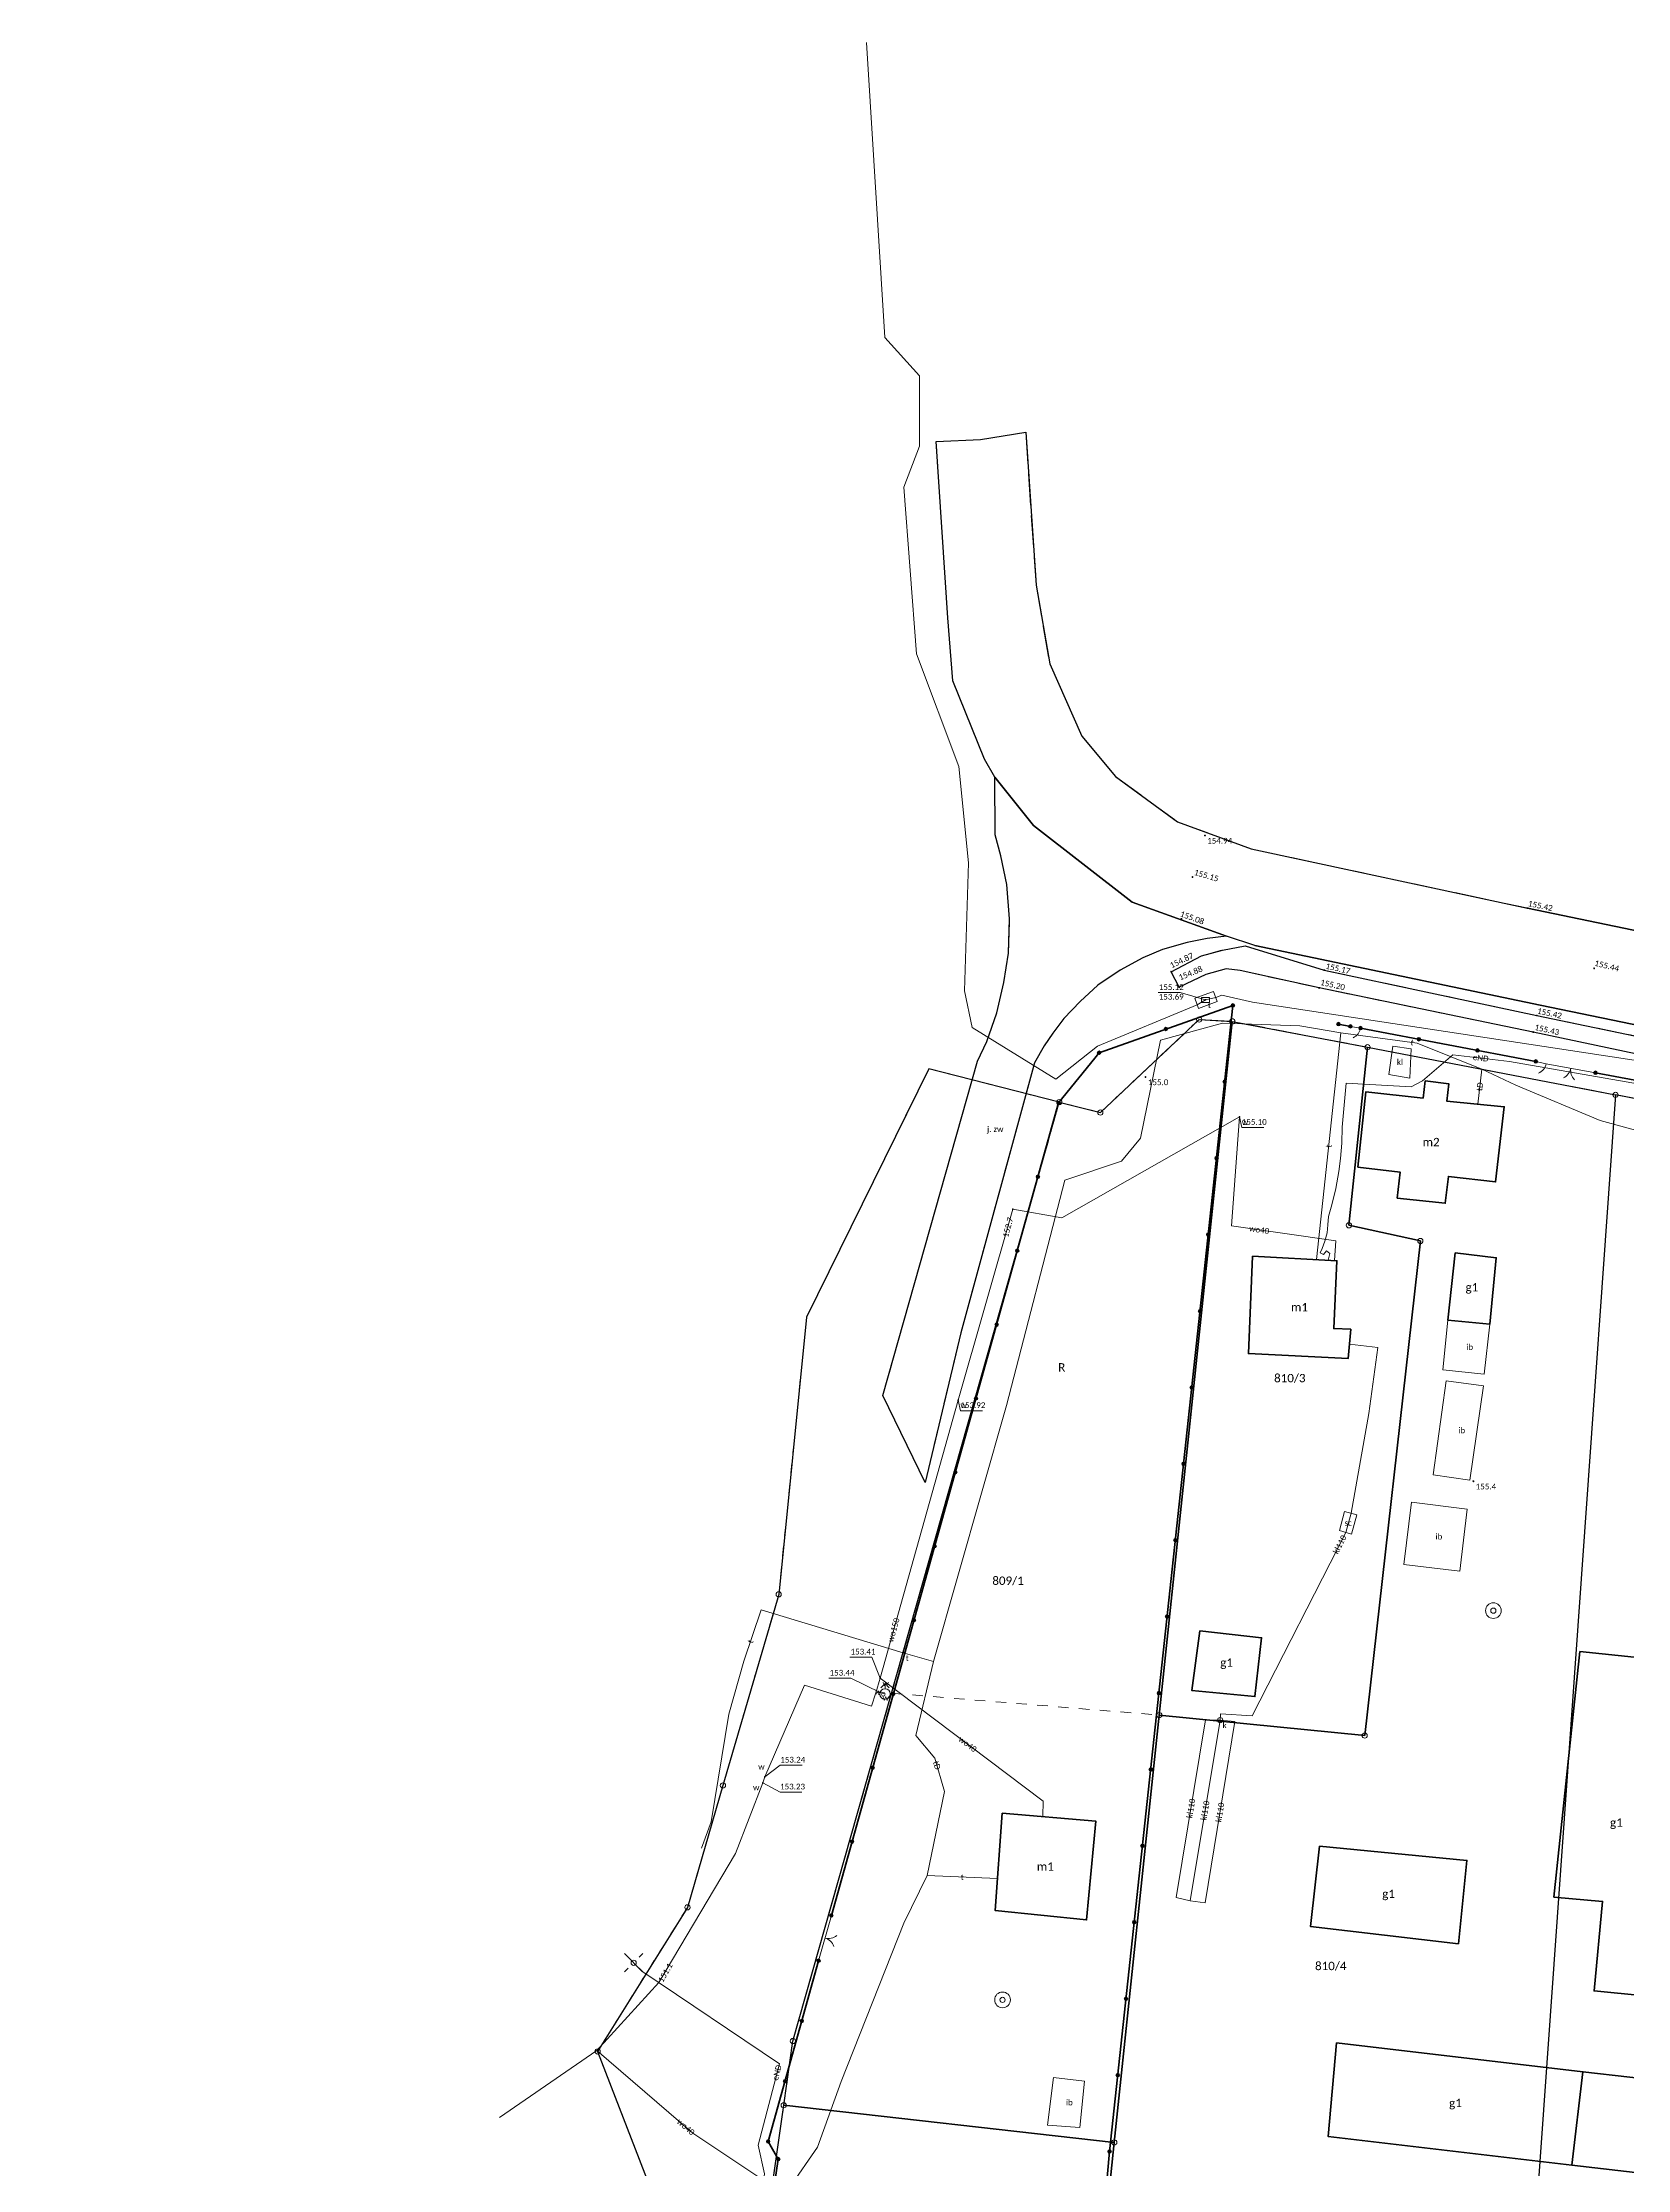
# Model space of a CAD drawing. Header units: metres. Extents: x 0 to 8431248, y 0 to 5724257.
# Drawn here: x 8430638.4 to 8430790.2, y 5724053.5 to 5724257.2 of the extents above; entities that cross this region are included whole.
import ezdxf

# ---------------------------------------------------------------- set-up
doc = ezdxf.new("R2010")
doc.units = ezdxf.units.M
for name, pattern in [('EGKK', [8, 3, -1, 3, -1]), ('EGUG', [4, 1, -1, 1, -1]), ('OTKC', [6, 2, -1, 2, -1]), ('OTKJ', [8, 3, -1, 3, -1])]:
    doc.linetypes.add(name, pattern=pattern)
for name, color, linetype, true_color in [('EGB_Budynek_powierzchnia-budynek naziemny EGBU', 7, 'Continuous', 0x000000), ('EGB_Budynek_powierzchnia_0_etykiety', 7, 'Continuous', 0x000000), ('EGB_DzialkaEwidencyjna_powierzchnia-działka ewidencyjna EGDE', 7, 'Continuous', 0x000000), ('EGB_DzialkaEwidencyjna_powierzchnia_0_etykiety', 7, 'Continuous', 0x000000), ('EGB_KonturKlasyfikacyjny_powierzchnia-kontur klasyfikacyjny EGKK', 7, 'Continuous', 0x24bc24), ('EGB_KonturUzytkuGruntowego_powierzchnia-kontur użytku gruntowego EGUG', 7, 'Continuous', 0x008000), ('EGB_KonturUzytkuGruntowego_powierzchnia_32768_etykiety', 7, 'Continuous', 0x008000), ('EGB_PunktGraniczny_punkt-stabilizowany trwale EGPG_A', 7, 'Continuous', 0xffffff), ('GES_InneUrzadzeniaTowarzyszace_powierzchnia-komora podziemna SUPK', 7, 'Continuous', 0x000000), ('GES_InneUrzadzeniaTowarzyszace_punkt_0_etykiety', 7, 'Continuous', 0x000000), ('GES_PrzewodElektroenergetyczny_linia-przewód elektroenergetyczny SUEP-podziemny', 7, 'Continuous', 0xff0000), ('GES_PrzewodElektroenergetyczny_linia_16711680_etykiety', 7, 'Continuous', 0xff0000), ('GES_PrzewodKanalizacyjny_linia-przewód kanalizacyjny SUKP', 7, 'Continuous', 0x803300), ('GES_PrzewodKanalizacyjny_linia_8401664_etykiety', 7, 'Continuous', 0x803300), ('GES_PrzewodTelekomunikacyjny_linia-przewód telekomunikacyjny SUTP', 7, 'Continuous', 0xff9100), ('GES_PrzewodTelekomunikacyjny_linia_16748800_etykiety', 7, 'Continuous', 0xff9100), ('GES_PrzewodWodociagowy_linia-przewód wodociągowy SUWP', 7, 'Continuous', 0x0000ff), ('GES_PrzewodWodociagowy_linia_255_etykiety', 7, 'Continuous', 0x0000ff), ('GES_Rzedna_punkt-odnośnik', 7, 'Continuous', 0x000000), ('GES_Rzedna_punkt_16711680_etykiety', 7, 'Continuous', 0xff0000), ('GES_Rzedna_punkt_16748800_etykiety', 7, 'Continuous', 0xff9100), ('GES_Rzedna_punkt_255_etykiety', 7, 'Continuous', 0x0000ff), ('GES_UrzadzeniaSiecElektroenergetyczna_punkt-latarnia SUEO', 7, 'Continuous', 0xff0000), ('GES_UrzadzeniaSiecKanalizacyjna_powierzchnia-osadnik szambo SUKM', 7, 'Continuous', 0x803300), ('GES_UrzadzeniaSiecKanalizacyjna_powierzchnia-przydomowa oczyszczalnia ścieków SUKD', 7, 'Continuous', 0x803300), ('GES_UrzadzeniaSiecKanalizacyjna_powierzchnia_8401664_etykiety', 7, 'Continuous', 0x803300), ('GES_UrzadzeniaSiecKanalizacyjna_punkt-studnia kanalizacyjna SUKS', 7, 'Continuous', 0xffffff), ('GES_UrzadzeniaSiecKanalizacyjna_punkt_8401664_etykiety', 7, 'Continuous', 0x803300), ('GES_UrzadzeniaSiecTelekomunikacyjna_punkt-telekomunikacyjne urządzenie techniczne SUTU', 7, 'Continuous', 0xff9100), ('GES_UrzadzeniaSiecTelekomunikacyjna_punkt_16748800_etykiety', 7, 'Continuous', 0xff9100), ('GES_UrzadzeniaSiecWodociagowa_punkt-studnia zwykła SUWS', 7, 'Continuous', 0xffffff), ('GES_UrzadzeniaSiecWodociagowa_punkt-zasuwa lub zawór SUWW', 7, 'Continuous', 0x0000ff), ('GES_UrzadzeniaSiecWodociagowa_punkt_255_etykiety', 7, 'Continuous', 0x0000ff), ('OT_Budowle_powierzchnia-inna budowla OTDI', 7, 'Continuous', 0x000000), ('OT_Budowle_powierzchnia_0_etykiety', 7, 'Continuous', 0x000000), ('OT_Komunikacja_linia-krawężnik OTKK', 7, 'Continuous', 0x000000), ('OT_Komunikacja_powierzchnia-chodnik OTKC', 7, 'Continuous', 0x000000), ('OT_Komunikacja_powierzchnia-jezdnia OTKJ', 7, 'Continuous', 0x000000), ('OT_Komunikacja_powierzchnia-odnośnik', 7, 'Continuous', 0x000000), ('OT_Komunikacja_powierzchnia_0_etykiety', 7, 'Continuous', 0x000000), ('OT_Ogrodzenia_linia-brama OTOB', 7, 'Continuous', 0x0a0a09), ('OT_Ogrodzenia_linia-furtka OTOF', 7, 'Continuous', 0x0a0a09), ('OT_Ogrodzenia_linia-ogrodzenie trwałe OTOO', 7, 'Continuous', 0x0a0a09), ('OT_Rzedna_punkt-pikieta naturalna OTRN', 7, 'Continuous', 0x000000), ('OT_Rzedna_punkt-pikieta sztuczna OTRS', 7, 'Continuous', 0x000000), ('OT_Rzedna_punkt_0_etykiety', 7, 'Continuous', 0x000000)]:
    doc.layers.add(name, color=color, linetype=linetype, true_color=true_color)
for name, color, linetype in [('GES_InneUrzadzeniaTowarzyszace_linia', 7, 'Continuous'), ('GES_InneUrzadzeniaTowarzyszace_punkt-właz do komory lub kanału SUPW_P', 7, 'Continuous'), ('GES_UrzadzeniaSiecWodociagowa_punkt-hydrant SUWH', 7, 'Continuous')]:
    doc.layers.add(name, color=color, linetype=linetype)
doc.styles.add('Style-Calibri', font='calibri.ttf')

# ---------------------------------------------------------------- blocks, each defined once
blk = doc.blocks.new('EGBP04_2a0')
at = {"linetype": 'Continuous', "lineweight": 13}
blk.add_circle((0, 0), 0.5, dxfattribs=at)
blk = doc.blocks.new('egpg_a')
blk.add_blockref('EGBP04_2a0', (0, 0))
blk = doc.blocks.new('SUUS22_1b0')
at = {"linetype": 'Continuous', "lineweight": 13}
blk.add_3dface([(0.75, 0.5), (0.75, -0.5), (-0.75, -0.5), (-0.75, 0.5)], dxfattribs=at)
blk = doc.blocks.new('supw_p')
blk.add_blockref('SUUS22_1b0', (0, 0))
blk = doc.blocks.new('SUSM010')
at = {"linetype": 'Continuous', "lineweight": 13, "flags": 128}
for points in [[(-1.06, 1.06), (-1.76, 1.76)], [(1.76, 1.76), (1.06, 1.06)], [(-1.74, -1.74), (-1.06, -1.06)], [(1.06, -1.06), (1.76, -1.76)]]:
    blk.add_lwpolyline(points, dxfattribs=at)
at = {"linetype": 'Continuous', "lineweight": 13}
blk.add_circle((0, 0), 0.5, dxfattribs=at)
blk = doc.blocks.new('sueo')
blk.add_blockref('SUSM010', (0, 0))
blk = doc.blocks.new('suks')
at = {"color": 36, "lineweight": 13, "true_color": 0x803300}
blk.add_circle((0, 0), 0.5, dxfattribs=at)
blk = doc.blocks.new('sutu')
at = {"true_color": 0xff9100}
h = blk.add_hatch(color=30, dxfattribs=at)
edge = h.paths.add_edge_path()
edge.add_arc((0, 0), 0.4, 0, 360)
blk = doc.blocks.new('suww')
at = {"true_color": 0x0000ff}
h = blk.add_hatch(color=5, dxfattribs=at)
edge = h.paths.add_edge_path()
edge.add_arc((0, 0), 0.4, 0, 360)
blk = doc.blocks.new('suwh')
at = {"color": 5, "linetype": 'Continuous', "lineweight": 13, "true_color": 0x0000ff, "flags": 128}
for points in [[(0, 2), (-0.8, 1.2)], [(0, 1), (0, 2)], [(0, 2), (0.8, 1.2)]]:
    blk.add_lwpolyline(points, dxfattribs=at)
at = {"color": 5, "linetype": 'Continuous', "lineweight": 13, "true_color": 0x0000ff}
blk.add_circle((0, 0), 1, dxfattribs=at)
blk = doc.blocks.new('suws')
at = {"color": 5, "linetype": 'Continuous', "lineweight": 13, "true_color": 0x0000ff}
for radius in [1.5, 0.5]:
    blk.add_circle((0, 0), radius, dxfattribs=at)
blk = doc.blocks.new('otoo')
at = {"lineweight": 18, "transparency": 16777216}
h = blk.add_hatch(color=256, dxfattribs=at)
h.dxf.hatch_style = 1
h.paths.add_polyline_path([(0.35, 0, 1), (-0.35, 0, 1)])
at = {"lineweight": 18}
blk.add_circle((0, 0), 0.35, dxfattribs=at)
blk = doc.blocks.new('otob')
at = {"lineweight": 18}
for centre, start, end in [((-2.5, 0), 0, 55.2822), ((2.5, 0), 124.7178, 180)]:
    blk.add_arc(centre, 2.5, start, end, dxfattribs=at)
blk = doc.blocks.new('otof')
at = {"lineweight": 18}
blk.add_arc((2.5, 0), 2.5, 124.7178, 180, dxfattribs=at)
blk = doc.blocks.new('otrs')
at = {"linetype": 'Continuous', "lineweight": 13}
blk.add_hatch(color=256, dxfattribs=at).paths.add_polyline_path([(0, -0.09, 1), (0, 0.09, 1)])
blk.add_circle((0, 0), 0.0906, dxfattribs=at)
blk = doc.blocks.new('otrn')
at = {"linetype": 'Continuous', "lineweight": 13}
blk.add_hatch(color=256, dxfattribs=at).paths.add_polyline_path([(0, -0.09, 1), (0, 0.09, 1)])
blk.add_circle((0, 0), 0.0906, dxfattribs=at)

msp = doc.modelspace()

# ---------------------------------------------------------------- linework, layer by layer
at = {"layer": 'EGB_Budynek_powierzchnia-budynek naziemny EGBU', "lineweight": 50}
for points in [[(8430770.66, 5724156.1), (8430770.84, 5724157.73), (8430773.09, 5724157.46), (8430772.91, 5724155.8), (8430778.42, 5724155.26), (8430777.58, 5724148.07), (8430773.06, 5724148.59), (8430772.76, 5724146.03), (8430768.16, 5724146.51), (8430768.43, 5724149.01), (8430764.4, 5724149.49), (8430765.15, 5724156.68), (8430770.66, 5724156.1)], [(8430754.3, 5724140.97), (8430762.39, 5724140.52), (8430762.09, 5724134.02), (8430763.71, 5724133.96), (8430763.47, 5724131.17), (8430753.91, 5724131.62), (8430754.3, 5724140.97)], [(8430773.7, 5724141.28), (8430773.01, 5724134.84), (8430777.04, 5724134.45), (8430777.64, 5724140.8), (8430773.7, 5724141.28)], [(8430749.25, 5724105.09), (8430755.17, 5724104.42), (8430754.53, 5724098.78), (8430748.49, 5724099.38), (8430749.25, 5724105.09)], [(8430785.65, 5724103.09), (8430795.14, 5724102.12), (8430791.83, 5724070.13), (8430787.02, 5724070.6), (8430787.82, 5724079.16), (8430783.17, 5724079.59), (8430785.65, 5724103.09)], [(8430730.33, 5724087.63), (8430739.29, 5724086.86), (8430738.42, 5724077.4), (8430729.66, 5724078.3), (8430730.33, 5724087.63)], [(8430760.72, 5724084.46), (8430774.83, 5724083.09), (8430774.02, 5724075.11), (8430759.85, 5724076.78), (8430760.72, 5724084.46)], [(8430762.35, 5724065.63), (8430785.94, 5724062.86), (8430784.87, 5724053.9), (8430761.55, 5724056.67), (8430762.35, 5724065.63)], [(8430784.87, 5724053.9), (8430808.03, 5724051.24), (8430808.87, 5724060.23), (8430808.47, 5724060.28), (8430808.81, 5724063.28), (8430804.3, 5724063.86), (8430803.93, 5724060.82), (8430785.94, 5724062.86), (8430784.87, 5724053.9)]]:
    msp.add_lwpolyline(points, close=True, dxfattribs=at)
at = {"layer": 'EGB_DzialkaEwidencyjna_powierzchnia-działka ewidencyjna EGDE', "lineweight": 9}
for points in [[(8430735.81, 5724155.71), (8430739.74, 5724154.71), (8430749.2, 5724163.61), (8430752.37, 5724163.44), (8430745.38, 5724097.01), (8430741.07, 5724056.09), (8430709.42, 5724059.65), (8430710.3, 5724065.8), (8430735.81, 5724155.71)], [(8430745.38, 5724097.01), (8430752.37, 5724163.44), (8430765.32, 5724160.96), (8430763.54, 5724143.91), (8430770.38, 5724142.41), (8430765.05, 5724095.05), (8430745.38, 5724097.01)], [(8430741.07, 5724056.09), (8430745.38, 5724097.01), (8430765.05, 5724095.05), (8430770.38, 5724142.41), (8430763.54, 5724143.91), (8430765.32, 5724160.96), (8430789.07, 5724156.4), (8430776.91, 5723984.95), (8430734.53, 5723992.65), (8430741.07, 5724056.09)], [(8430776.91, 5723984.95), (8430806.52, 5723979.57), (8430817.14, 5724151.02), (8430789.07, 5724156.4), (8430776.91, 5723984.95)], [(8430709.42, 5724059.65), (8430741.07, 5724056.09), (8430734.53, 5723992.65), (8430700.71, 5723998.79), (8430709.42, 5724059.65)]]:
    msp.add_lwpolyline(points, close=True, dxfattribs=at)
at = {"layer": 'EGB_DzialkaEwidencyjna_powierzchnia-działka ewidencyjna EGDE'}
for points in [[(8430735.81, 5724155.71), (8430739.74, 5724154.71), (8430749.2, 5724163.61), (8430752.37, 5724163.44), (8430745.38, 5724097.01), (8430741.07, 5724056.09), (8430709.42, 5724059.65), (8430710.3, 5724065.8), (8430735.81, 5724155.71)], [(8430745.38, 5724097.01), (8430752.37, 5724163.44), (8430765.32, 5724160.96), (8430763.54, 5724143.91), (8430770.38, 5724142.41), (8430765.05, 5724095.05), (8430745.38, 5724097.01)], [(8430741.07, 5724056.09), (8430745.38, 5724097.01), (8430765.05, 5724095.05), (8430770.38, 5724142.41), (8430763.54, 5724143.91), (8430765.32, 5724160.96), (8430789.07, 5724156.4), (8430776.91, 5723984.95), (8430734.53, 5723992.65), (8430741.07, 5724056.09)], [(8430776.91, 5723984.95), (8430806.52, 5723979.57), (8430817.14, 5724151.02), (8430789.07, 5724156.4), (8430776.91, 5723984.95)], [(8430709.42, 5724059.65), (8430741.07, 5724056.09), (8430734.53, 5723992.65), (8430700.71, 5723998.79), (8430709.42, 5724059.65)]]:
    msp.add_lwpolyline(points, close=True, dxfattribs=at)
at = {"layer": 'EGB_DzialkaEwidencyjna_powierzchnia-działka ewidencyjna EGDE', "lineweight": 9}
msp.add_lwpolyline([(8430938.33, 5723956.09), (8430897.49, 5723963.04), (8430876.1, 5723966.97), (8430850.18, 5723971.95), (8430828.68, 5723975.55), (8430806.52, 5723979.57), (8430776.91, 5723984.95), (8430734.53, 5723992.65), (8430700.71, 5723998.79), (8430709.42, 5724059.65), (8430710.3, 5724065.8), (8430735.81, 5724155.71), (8430723.3, 5724158.9), (8430711.61, 5724135.1), (8430708.94, 5724108.57), (8430703.6, 5724090.27), (8430700.2, 5724078.6), (8430691.6, 5724064.8), (8430696.9, 5724051.1), (8430688.8, 5723990.4), (8430699.38, 5723988.51), (8430962.64, 5723941.28)], dxfattribs=at)
at = {"layer": 'EGB_DzialkaEwidencyjna_powierzchnia-działka ewidencyjna EGDE'}
msp.add_lwpolyline([(8430938.33, 5723956.09), (8430897.49, 5723963.04), (8430876.1, 5723966.97), (8430850.18, 5723971.95), (8430828.68, 5723975.55), (8430806.52, 5723979.57), (8430776.91, 5723984.95), (8430734.53, 5723992.65), (8430700.71, 5723998.79), (8430709.42, 5724059.65), (8430710.3, 5724065.8), (8430735.81, 5724155.71), (8430723.3, 5724158.9), (8430711.61, 5724135.1), (8430708.94, 5724108.57), (8430703.6, 5724090.27), (8430700.2, 5724078.6), (8430691.6, 5724064.8), (8430696.9, 5724051.1), (8430688.8, 5723990.4), (8430699.38, 5723988.51), (8430962.64, 5723941.28)], dxfattribs=at)
at = {"layer": 'EGB_KonturKlasyfikacyjny_powierzchnia-kontur klasyfikacyjny EGKK', "linetype": 'egkk', "lineweight": 9}
msp.add_lwpolyline([(8430700.71, 5723998.79), (8430709.42, 5724059.65), (8430710.3, 5724065.8), (8430719.75, 5724099.1), (8430735.81, 5724155.71), (8430739.74, 5724154.71), (8430749.2, 5724163.61), (8430752.37, 5724163.44), (8430765.32, 5724160.96), (8430789.07, 5724156.4), (8430817.14, 5724151.02), (8430837.61, 5724146.75), (8430856.38, 5724142.84), (8430855.26, 5724138.18), (8430859.23, 5724137.15), (8430860.41, 5724142), (8430864.11, 5724141.28), (8430889.77, 5724136.3), (8430913.58, 5724131.68), (8430931.17, 5724128.27), (8430958.07, 5724123.05)], dxfattribs=at)
at = {"layer": 'EGB_KonturUzytkuGruntowego_powierzchnia-kontur użytku gruntowego EGUG', "linetype": 'egug', "lineweight": 9}
for points in [[(8430739.74, 5724154.71), (8430735.81, 5724155.71), (8430719.75, 5724099.1), (8430745.38, 5724097.01), (8430752.33, 5724163.45), (8430749.2, 5724163.61), (8430739.74, 5724154.71)], [(8430719.75, 5724099.1), (8430745.38, 5724097.01), (8430739.78, 5724043.77), (8430734.53, 5723992.65), (8430700.71, 5723998.79), (8430709.42, 5724059.65), (8430710.3, 5724065.8), (8430719.75, 5724099.1)]]:
    msp.add_lwpolyline(points, close=True, dxfattribs=at)
for points in [[(8430909.76, 5724045.04), (8430912.14, 5724077.31), (8430918.65, 5724076.79), (8430919.18, 5724091.63), (8430912.53, 5724091.96), (8430913, 5724109.61), (8430928.91, 5724108.7), (8430931.17, 5724128.27), (8430913.58, 5724131.68), (8430889.77, 5724136.3), (8430864.11, 5724141.28), (8430860.61, 5724141.96), (8430859.23, 5724137.15), (8430855.26, 5724138.18), (8430856.38, 5724142.84), (8430837.61, 5724146.75), (8430816.95, 5724151.06), (8430789.07, 5724156.4), (8430765.32, 5724160.96), (8430752.37, 5724163.44), (8430752.37, 5724163.44), (8430745.38, 5724097.01), (8430739.78, 5724043.77)], [(8430938.33, 5723956.09), (8430897.49, 5723963.04), (8430876.1, 5723966.97), (8430850.18, 5723971.95), (8430828.68, 5723975.55), (8430806.52, 5723979.57), (8430776.91, 5723984.95), (8430734.53, 5723992.65), (8430700.71, 5723998.79), (8430709.42, 5724059.65), (8430709.42, 5724059.65), (8430710.3, 5724065.8), (8430719.75, 5724099.1), (8430735.81, 5724155.71), (8430723.3, 5724158.9), (8430711.61, 5724135.1), (8430708.94, 5724108.57), (8430703.6, 5724090.27), (8430700.2, 5724078.6), (8430691.6, 5724064.8), (8430696.9, 5724051.1), (8430688.8, 5723990.4), (8430699.38, 5723988.51), (8430962.64, 5723941.28)]]:
    msp.add_lwpolyline(points, dxfattribs=at)
at = {"layer": 'GES_InneUrzadzeniaTowarzyszace_linia', "lineweight": 18}
msp.add_lwpolyline([(8430694.28, 5724074.08), (8430695.83, 5724072.5)], dxfattribs=at)
at = {"layer": 'GES_InneUrzadzeniaTowarzyszace_powierzchnia-komora podziemna SUPK', "lineweight": 9}
msp.add_lwpolyline([(8430748.78, 5724165.65), (8430750.58, 5724166.29), (8430750.92, 5724165.33), (8430749.14, 5724164.67), (8430748.78, 5724165.65)], close=True, dxfattribs=at)
at = {"layer": 'GES_PrzewodElektroenergetyczny_linia-przewód elektroenergetyczny SUEP-podziemny', "lineweight": 9}
for points in [[(8430804.73, 5724155.11), (8430778.9, 5724159.61), (8430773.49, 5724160.25), (8430770.58, 5724157.74), (8430769.5, 5724157.18), (8430763.26, 5724157.53), (8430762.9, 5724153.32), (8430762.85, 5724151.78), (8430762.73, 5724150.3), (8430762.56, 5724149.06), (8430762.27, 5724147.42), (8430761.9, 5724145.87), (8430761.59, 5724144.76), (8430761.53, 5724143.96), (8430761.45, 5724143.2), (8430761.23, 5724142.39), (8430760.98, 5724141.7), (8430760.79, 5724141.27), (8430761.1, 5724141.11), (8430761.38, 5724141.48), (8430761.71, 5724141.2), (8430761.56, 5724140.57)], [(8430695.83, 5724072.5), (8430709, 5724063.62), (8430706.98, 5724055.82), (8430707.57, 5724053.09), (8430706.71, 5724047.66), (8430707.98, 5724047.45)]]:
    msp.add_lwpolyline(points, dxfattribs=at)
at = {"layer": 'GES_PrzewodKanalizacyjny_linia-przewód kanalizacyjny SUKP', "lineweight": 9}
for points in [[(8430751.21, 5724096.53), (8430751.25, 5724097.13), (8430754.28, 5724096.94), (8430763.25, 5724114.49), (8430763.77, 5724116.34), (8430765.45, 5724125.88), (8430766.31, 5724132.22), (8430763.59, 5724132.52)], [(8430748.33, 5724079.21), (8430747, 5724079.54), (8430749.81, 5724096.57), (8430751.21, 5724096.53)], [(8430748.33, 5724079.21), (8430751.21, 5724096.53)], [(8430748.33, 5724079.21), (8430749.78, 5724079.03), (8430752.6, 5724096.41), (8430751.21, 5724096.53)]]:
    msp.add_lwpolyline(points, dxfattribs=at)
at = {"layer": 'GES_PrzewodTelekomunikacyjny_linia-przewód telekomunikacyjny SUTP', "lineweight": 9}
for points in [[(8430794.2, 5724159.22), (8430754.3, 5724165.28), (8430751.37, 5724165.96), (8430750.78, 5724165.72), (8430749.81, 5724165.49), (8430749.01, 5724165.02), (8430739.48, 5724161.06), (8430735.47, 5724157.89), (8430727.45, 5724162.84), (8430726.74, 5724166.35), (8430727.1, 5724178.62), (8430726.2, 5724187.85), (8430722.13, 5724198.62), (8430720.93, 5724214.6), (8430722.42, 5724218.53), (8430722.42, 5724225.25), (8430719.11, 5724228.94), (8430717.34, 5724257.17)], [(8430723.76, 5724102.13), (8430730.74, 5724126.66), (8430736.35, 5724148.24), (8430741.76, 5724150.04), (8430743.57, 5724152.25), (8430745.49, 5724161.63), (8430751.43, 5724163.28), (8430758.85, 5724163), (8430762.78, 5724162.35), (8430770.08, 5724161.35), (8430776.26, 5724158.86), (8430779.53, 5724157.33), (8430787.59, 5724153.96), (8430818.23, 5724145.55), (8430824.77, 5724144.79), (8430841.9, 5724143.99), (8430851.11, 5724143.87), (8430857.14, 5724142.52)], [(8430760.43, 5724140.63), (8430762.78, 5724162.35)], [(8430775.88, 5724155.51), (8430776.26, 5724158.86)], [(8430723.76, 5724102.13), (8430720.87, 5724102.96), (8430707.27, 5724107.08), (8430705.59, 5724102.17), (8430704.18, 5724097.09), (8430702.46, 5724086.79), (8430701.54, 5724084.26)], [(8430723.16, 5724081.64), (8430724.8, 5724089.7), (8430723.88, 5724092.88), (8430722.06, 5724095.06), (8430723.76, 5724102.13)], [(8430638.45, 5724030.27), (8430665.66, 5724038), (8430679.16, 5724040.78), (8430696.86, 5724045.27), (8430706.9, 5724046.03), (8430709.99, 5724051.81), (8430712.66, 5724055.63), (8430714.91, 5724061.91), (8430720.93, 5724077.09), (8430723.16, 5724081.64)], [(8430723.16, 5724081.64), (8430729.88, 5724081.35)]]:
    msp.add_lwpolyline(points, dxfattribs=at)
at = {"layer": 'GES_PrzewodWodociagowy_linia-przewód wodociągowy SUWP', "lineweight": 9}
for points in [[(8430682.2, 5724058.49), (8430691.52, 5724064.9), (8430697.47, 5724071.39), (8430704.8, 5724083.75), (8430707.43, 5724090.51), (8430707.61, 5724091.11), (8430711.4, 5724099.89), (8430717.82, 5724097.87), (8430718.24, 5724099.15), (8430718.65, 5724100.56), (8430726.11, 5724127.18), (8430731.37, 5724145.44), (8430736.04, 5724144.62), (8430753.06, 5724154.3)], [(8430753.06, 5724154.3), (8430752.29, 5724143.85), (8430762.29, 5724142.42), (8430762.16, 5724140.53)], [(8430718.65, 5724100.56), (8430734.25, 5724088.76), (8430734.22, 5724087.3)], [(8430718.24, 5724099.15), (8430718.65, 5724099.17), (8430719.12, 5724099.03)], [(8430691.52, 5724064.9), (8430700.71, 5724056.99), (8430707.42, 5724052.51), (8430709.55, 5724051.66)]]:
    msp.add_lwpolyline(points, dxfattribs=at)
at = {"layer": 'GES_Rzedna_punkt-odnośnik', "lineweight": 9}
for points in [[(8430749.81, 5724165.49), (8430747.37, 5724166.19), (8430745.27, 5724166.19)], [(8430753.06, 5724154.3), (8430753.28, 5724153.28), (8430755.38, 5724153.28)], [(8430726.11, 5724127.18), (8430726.34, 5724126.16), (8430728.44, 5724126.16)], [(8430718.65, 5724100.56), (8430717.86, 5724102.56), (8430715.76, 5724102.56)], [(8430718.65, 5724099.17), (8430715.85, 5724100.54), (8430713.75, 5724100.54)], [(8430707.61, 5724091.11), (8430709.09, 5724092.21), (8430711.19, 5724092.21)], [(8430707.43, 5724090.51), (8430709.07, 5724089.64), (8430711.17, 5724089.64)]]:
    msp.add_lwpolyline(points, dxfattribs=at)
at = {"layer": 'GES_Rzedna_punkt-odnośnik'}
for p in [(8430749.81, 5724165.49), (8430753.06, 5724154.3), (8430731.37, 5724145.44), (8430726.11, 5724127.18), (8430718.65, 5724100.56), (8430718.65, 5724099.17), (8430707.43, 5724090.51), (8430707.61, 5724091.11), (8430697.47, 5724071.39)]:
    msp.add_point(p, dxfattribs=at)
at = {"layer": 'GES_UrzadzeniaSiecKanalizacyjna_powierzchnia-osadnik szambo SUKM', "lineweight": 9}
msp.add_lwpolyline([(8430767.74, 5724161.08), (8430769.5, 5724160.81), (8430769.37, 5724158), (8430767.35, 5724158.34), (8430767.74, 5724161.08)], close=True, dxfattribs=at)
at = {"layer": 'GES_UrzadzeniaSiecKanalizacyjna_powierzchnia-przydomowa oczyszczalnia ścieków SUKD', "lineweight": 9}
msp.add_lwpolyline([(8430763.13, 5724116.5), (8430764.29, 5724116.2), (8430763.78, 5724114.33), (8430762.64, 5724114.67), (8430763.13, 5724116.5)], close=True, dxfattribs=at)
at = {"layer": 'OT_Budowle_powierzchnia-inna budowla OTDI', "lineweight": 9}
for points in [[(8430773.01, 5724134.84), (8430777.04, 5724134.45), (8430776.5, 5724129.67), (8430772.52, 5724130.08), (8430773.01, 5724134.84)], [(8430772.86, 5724129.02), (8430776.43, 5724128.53), (8430775.13, 5724119.52), (8430771.62, 5724120.02), (8430772.86, 5724129.02)], [(8430769.54, 5724117.4), (8430774.87, 5724116.72), (8430774.15, 5724110.8), (8430768.79, 5724111.44), (8430769.54, 5724117.4)], [(8430735.26, 5724062.31), (8430738.21, 5724061.96), (8430737.76, 5724057.51), (8430734.68, 5724057.74), (8430735.26, 5724062.31)]]:
    msp.add_lwpolyline(points, close=True, dxfattribs=at)
at = {"layer": 'OT_Komunikacja_linia-krawężnik OTKK', "lineweight": 25}
for points in [[(8430980.6, 5724132.33), (8430920.32, 5724144.84), (8430868.11, 5724155.88), (8430819.98, 5724166.1), (8430780.65, 5724174.28)], [(8430754.53, 5724170.72), (8430781.85, 5724165), (8430809.21, 5724159.35), (8430875.38, 5724145.62), (8430952.49, 5724128.99), (8431002.17, 5724118.3), (8431007.31, 5724117.12), (8431013.08, 5724115.62), (8431018.11, 5724113.91), (8431022.17, 5724112.52), (8431029.44, 5724109.95), (8431033.89, 5724108.14), (8431039.15, 5724105.76), (8431045.33, 5724102.74), (8431048.46, 5724101.07), (8431050.95, 5724099.6), (8431054.07, 5724097.68), (8431057.98, 5724094.98), (8431061.94, 5724091.93), (8431064.43, 5724089.9), (8431066.19, 5724088.32), (8431067.98, 5724086.56), (8431079.69, 5724074.46)]]:
    msp.add_lwpolyline(points, dxfattribs=at)
at = {"layer": 'OT_Komunikacja_powierzchnia-chodnik OTKC', "linetype": 'otkc', "lineweight": 9}
msp.add_lwpolyline([(8430951.49, 5724126.33), (8430900.35, 5724137.3), (8430863.58, 5724144.92), (8430808.46, 5724156.62), (8430781.19, 5724162.42), (8430760.7, 5724166.64), (8430753.13, 5724168.3), (8430751.79, 5724168.47), (8430749.83, 5724167.94), (8430747.28, 5724166.71), (8430746.53, 5724168.19), (8430746.53, 5724168.19), (8430749.42, 5724169.7), (8430751.44, 5724170.27), (8430753.62, 5724170.66), (8430761.18, 5724168.34), (8430781.53, 5724164), (8430808.82, 5724158.33), (8430864.18, 5724146.7), (8430900.47, 5724138.94), (8430951.8, 5724128.05)], dxfattribs=at)
at = {"layer": 'OT_Komunikacja_powierzchnia-jezdnia OTKJ', "linetype": 'otkj', "lineweight": 9}
msp.add_lwpolyline([(8430809.21, 5724159.35), (8430781.85, 5724165), (8430754.53, 5724170.72), (8430751.81, 5724171.61), (8430742.77, 5724174.85), (8430733.34, 5724182.18), (8430729.64, 5724186.81), (8430728.65, 5724188.54), (8430725.62, 5724196.04), (8430725.12, 5724202.08), (8430724.01, 5724218.98), (8430728.27, 5724219.15), (8430732.59, 5724219.86), (8430733.58, 5724205.2), (8430734.89, 5724197.69), (8430737.97, 5724190.76), (8430741.18, 5724186.89), (8430747.14, 5724182.56), (8430754.17, 5724179.96), (8430780.65, 5724174.28), (8430819.98, 5724166.1)], dxfattribs=at)
msp.add_lwpolyline([(8430729.64, 5724186.81), (8430733.34, 5724182.18), (8430742.77, 5724174.85), (8430751.81, 5724171.61), (8430749.97, 5724171.38), (8430748.04, 5724170.99), (8430745.7, 5724170.32), (8430743.81, 5724169.52), (8430741.64, 5724168.33), (8430739.5, 5724166.89), (8430737.8, 5724165.35), (8430736.23, 5724163.7), (8430735.18, 5724162.32), (8430734.36, 5724161.1), (8430733.43, 5724159.48), (8430726.37, 5724133.61), (8430722.96, 5724119.27), (8430718.91, 5724127.6), (8430727.97, 5724159.62), (8430728.88, 5724161.52), (8430729.84, 5724164.26), (8430730.51, 5724167.17), (8430730.95, 5724169.97), (8430731.05, 5724173.25), (8430730.77, 5724176.54), (8430730.21, 5724179.3), (8430729.66, 5724181.31), (8430729.64, 5724186.81)], close=True, dxfattribs=at)
at = {"layer": 'OT_Komunikacja_powierzchnia-odnośnik'}
for points in [[(8430809.21, 5724159.35), (8430781.85, 5724165), (8430754.53, 5724170.72), (8430751.81, 5724171.61), (8430742.77, 5724174.85), (8430733.34, 5724182.18), (8430729.64, 5724186.81), (8430728.65, 5724188.54), (8430725.62, 5724196.04), (8430725.12, 5724202.08), (8430724.01, 5724218.98), (8430728.27, 5724219.15), (8430732.59, 5724219.86), (8430733.58, 5724205.2), (8430734.89, 5724197.69), (8430737.97, 5724190.76), (8430741.18, 5724186.89), (8430747.14, 5724182.56), (8430754.17, 5724179.96), (8430780.65, 5724174.28), (8430819.98, 5724166.1)], [(8430951.49, 5724126.33), (8430900.35, 5724137.3), (8430863.58, 5724144.92), (8430808.46, 5724156.62), (8430781.19, 5724162.42), (8430760.7, 5724166.64), (8430753.13, 5724168.3), (8430751.79, 5724168.47), (8430749.83, 5724167.94), (8430747.28, 5724166.71), (8430746.53, 5724168.19), (8430746.53, 5724168.19), (8430749.42, 5724169.7), (8430751.44, 5724170.27), (8430753.62, 5724170.66), (8430761.18, 5724168.34), (8430781.53, 5724164), (8430808.82, 5724158.33), (8430864.18, 5724146.7), (8430900.47, 5724138.94), (8430951.8, 5724128.05)]]:
    msp.add_lwpolyline(points, dxfattribs=at)
msp.add_lwpolyline([(8430729.64, 5724186.81), (8430733.34, 5724182.18), (8430742.77, 5724174.85), (8430751.81, 5724171.61), (8430749.97, 5724171.38), (8430748.04, 5724170.99), (8430745.7, 5724170.32), (8430743.81, 5724169.52), (8430741.64, 5724168.33), (8430739.5, 5724166.89), (8430737.8, 5724165.35), (8430736.23, 5724163.7), (8430735.18, 5724162.32), (8430734.36, 5724161.1), (8430733.43, 5724159.48), (8430726.37, 5724133.61), (8430722.96, 5724119.27), (8430718.91, 5724127.6), (8430727.97, 5724159.62), (8430728.88, 5724161.52), (8430729.84, 5724164.26), (8430730.51, 5724167.17), (8430730.95, 5724169.97), (8430731.05, 5724173.25), (8430730.77, 5724176.54), (8430730.21, 5724179.3), (8430729.66, 5724181.31), (8430729.64, 5724186.81)], close=True, dxfattribs=at)
at = {"layer": 'OT_Ogrodzenia_linia-brama OTOB', "lineweight": 9}
for points in [[(8430782.44, 5724159.38), (8430787.14, 5724158.52)], [(8430712.76, 5724073.49), (8430713.98, 5724077.82)]]:
    msp.add_lwpolyline(points, dxfattribs=at)
at = {"layer": 'OT_Ogrodzenia_linia-furtka OTOF', "lineweight": 9}
for points in [[(8430763.68, 5724162.96), (8430764.65, 5724162.79)], [(8430781.43, 5724159.6), (8430782.44, 5724159.38)]]:
    msp.add_lwpolyline(points, dxfattribs=at)
at = {"layer": 'OT_Ogrodzenia_linia-ogrodzenie trwałe OTOO', "lineweight": 35}
for points in [[(8430713.98, 5724077.82), (8430735.74, 5724155.63), (8430739.61, 5724160.44), (8430752.43, 5724164.97), (8430740.62, 5724055.22), (8430738.23, 5724028.47)], [(8430763.68, 5724162.96), (8430762.53, 5724163.18)], [(8430781.43, 5724159.6), (8430764.65, 5724162.79)], [(8430790.92, 5724157.82), (8430787.14, 5724158.52)], [(8430705.48, 5724031.22), (8430708.9, 5724054.49), (8430707.93, 5724056.18), (8430712.76, 5724073.49)]]:
    msp.add_lwpolyline(points, dxfattribs=at)

# ---------------------------------------------------------------- block references
at = {"layer": 'EGB_PunktGraniczny_punkt-stabilizowany trwale EGPG_A', "xscale": 0.5, "yscale": 0.5, "rotation": 360}
for p in [(8430749.2, 5724163.61), (8430752.37, 5724163.44), (8430765.32, 5724160.96), (8430735.81, 5724155.71), (8430789.07, 5724156.4), (8430739.74, 5724154.71), (8430763.54, 5724143.91), (8430770.38, 5724142.41), (8430708.94, 5724108.57), (8430745.38, 5724097.01), (8430765.05, 5724095.05), (8430703.6, 5724090.27), (8430700.2, 5724078.6), (8430710.3, 5724065.8), (8430691.6, 5724064.8), (8430709.42, 5724059.65), (8430741.07, 5724056.09)]:
    msp.add_blockref('EGPG_A', p, dxfattribs=at)
at = {"layer": 'GES_InneUrzadzeniaTowarzyszace_punkt-właz do komory lub kanału SUPW_P', "xscale": 0.5, "yscale": 0.5}
msp.add_blockref('SUPW_P', (8430749.81, 5724165.49), dxfattribs=at)
at = {"layer": 'GES_UrzadzeniaSiecElektroenergetyczna_punkt-latarnia SUEO', "xscale": 0.5, "yscale": 0.5, "rotation": 360}
msp.add_blockref('SUEO', (8430695.05, 5724073.29), dxfattribs=at)
at = {"layer": 'GES_UrzadzeniaSiecKanalizacyjna_punkt-studnia kanalizacyjna SUKS', "xscale": 0.5, "yscale": 0.5, "rotation": 360}
msp.add_blockref('SUKS', (8430751.21, 5724096.53), dxfattribs=at)
at = {"layer": 'GES_UrzadzeniaSiecTelekomunikacyjna_punkt-telekomunikacyjne urządzenie techniczne SUTU', "xscale": 0.5, "yscale": 0.5, "rotation": 360}
msp.add_blockref('SUTU', (8430720.87, 5724102.96), dxfattribs=at)
at = {"layer": 'GES_UrzadzeniaSiecWodociagowa_punkt-hydrant SUWH', "xscale": 0.5, "yscale": 0.5, "rotation": 360}
msp.add_blockref('SUWH', (8430719.12, 5724099.03), dxfattribs=at)
at = {"layer": 'GES_UrzadzeniaSiecWodociagowa_punkt-studnia zwykła SUWS', "xscale": 0.5, "yscale": 0.5, "rotation": 360}
for p in [(8430777.37, 5724107.01), (8430730.37, 5724069.74)]:
    msp.add_blockref('SUWS', p, dxfattribs=at)
at = {"layer": 'GES_UrzadzeniaSiecWodociagowa_punkt-zasuwa lub zawór SUWW', "xscale": 0.5, "yscale": 0.5, "rotation": 360}
for p in [(8430753.06, 5724154.3), (8430726.11, 5724127.18), (8430718.65, 5724100.56), (8430718.65, 5724099.17), (8430707.61, 5724091.11), (8430707.43, 5724090.51)]:
    msp.add_blockref('SUWW', p, dxfattribs=at)
at = {"layer": 'OT_Ogrodzenia_linia-brama OTOB', "lineweight": 9, "xscale": 0.5, "yscale": 0.5}
for p, rotation in [((8430784.79, 5724158.95), 529.6308003787144), ((8430713.37, 5724075.66), 614.2645418856843)]:
    msp.add_blockref('OTOB', p, dxfattribs=dict(at, rotation=rotation))
at = {"layer": 'OT_Ogrodzenia_linia-furtka OTOF', "lineweight": 9, "xscale": 0.5, "yscale": 0.5}
for p, rotation in [((8430764.65, 5724162.79), 530.0594269778915), ((8430782.44, 5724159.38), 527.7116768482108)]:
    msp.add_blockref('OTOF', p, dxfattribs=dict(at, rotation=rotation))
at = {"layer": 'OT_Ogrodzenia_linia-ogrodzenie trwałe OTOO', "lineweight": 35, "xscale": 0.5, "yscale": 0.5}
for p, rotation in [((8430752.43, 5724164.97), 623.8581381202393), ((8430762.53, 5724163.18), 709.1699204725519), ((8430746.02, 5724162.71), 379.461071949459), ((8430763.68, 5724162.96), 529.1699204725519), ((8430763.68, 5724162.96), 529.1699204725519), ((8430764.65, 5724162.79), 709.2361010227305), ((8430770.24, 5724161.73), 529.2361010227305), ((8430739.61, 5724160.44), 379.461071949459), ((8430775.84, 5724160.66), 529.2361010192296), ((8430781.43, 5724159.6), 529.2361010227305), ((8430781.43, 5724159.6), 529.2361010227305), ((8430751.64, 5724157.65), 623.8581381354344), ((8430787.14, 5724158.52), 709.5085229967674), ((8430735.74, 5724155.63), 411.1807553906197), ((8430750.86, 5724150.34), 623.8581381202393), ((8430733.76, 5724148.56), 434.3760547981941), ((8430750.07, 5724143.02), 623.8581381202393), ((8430731.78, 5724141.48), 434.37605480015065), ((8430749.28, 5724135.7), 623.8581381202393), ((8430729.81, 5724134.41), 434.37605481218696), ((8430727.83, 5724127.34), 434.3760547981941), ((8430748.49, 5724128.39), 623.8581381354344), ((8430747.71, 5724121.07), 623.8581381202393), ((8430725.85, 5724120.26), 434.37605480015065), ((8430723.87, 5724113.19), 434.3760547981941), ((8430746.92, 5724113.75), 623.8581381202393), ((8430721.89, 5724106.11), 434.37605480015065), ((8430746.13, 5724106.44), 623.8581381202393), ((8430719.91, 5724099.04), 434.3760547981941), ((8430745.34, 5724099.12), 623.8581381354344), ((8430717.94, 5724091.97), 434.37605481218696), ((8430744.56, 5724091.8), 623.8581381202393), ((8430715.96, 5724084.89), 434.37605480015065), ((8430743.77, 5724084.49), 623.8581381202393), ((8430713.98, 5724077.82), 434.3760547981941), ((8430713.98, 5724077.82), 434.3760547981941), ((8430742.98, 5724077.17), 623.8581381202393), ((8430712.76, 5724073.49), 621.6390758952484), ((8430742.19, 5724069.85), 623.8581381354344), ((8430711.15, 5724067.72), 434.40933152641173), ((8430709.54, 5724061.95), 434.40933150685777), ((8430741.41, 5724062.54), 623.8581381202393), ((8430707.93, 5724056.18), 434.40933152641173), ((8430740.62, 5724055.22), 624.8944196530608), ((8430708.9, 5724054.49), 479.8542938803038)]:
    msp.add_blockref('OTOO', p, dxfattribs=dict(at, rotation=rotation))
at = {"layer": 'OT_Rzedna_punkt-pikieta naturalna OTRN', "xscale": 0.5, "yscale": 0.5, "rotation": 360}
for p in [(8430744.06, 5724158.11), (8430775.46, 5724119.4)]:
    msp.add_blockref('OTRN', p, dxfattribs=at)
at = {"layer": 'OT_Rzedna_punkt-pikieta sztuczna OTRS', "xscale": 0.5, "yscale": 0.5, "rotation": 360}
for p in [(8430749.75, 5724181.24), (8430748.56, 5724177.26), (8430780.65, 5724174.28), (8430747.5, 5724173.26), (8430746.53, 5724168.19), (8430761.18, 5724168.34), (8430787.02, 5724168.51), (8430747.28, 5724166.71), (8430760.7, 5724166.64), (8430781.53, 5724164), (8430781.19, 5724162.42)]:
    msp.add_blockref('OTRS', p, dxfattribs=at)

# ---------------------------------------------------------------- texts
at = {"layer": 'EGB_Budynek_powierzchnia_0_etykiety', "char_height": 0.8, "attachment_point": 5, "style": 'Style-Calibri'}
for s, insert in [('m2', (8430771.41, 5724151.88)), ('g1', (8430775.32, 5724137.87)), ('m1', (8430758.81, 5724136.07)), ('g1', (8430751.83, 5724101.93)), ('g1', (8430789.15, 5724086.61)), ('m1', (8430734.47, 5724082.51)), ('g1', (8430767.34, 5724079.79)), ('g1', (8430773.74, 5724059.76))]:
    msp.add_mtext(s, dxfattribs=dict(at, insert=insert))
at = {"layer": 'EGB_DzialkaEwidencyjna_powierzchnia_0_etykiety', "char_height": 0.8, "attachment_point": 5, "style": 'Style-Calibri'}
for s, insert in [('810/3', (8430757.88, 5724129.25)), ('809/1', (8430730.9, 5724109.85)), ('810/4', (8430761.8, 5724072.96))]:
    msp.add_mtext(s, dxfattribs=dict(at, insert=insert))
at = {"layer": 'EGB_KonturUzytkuGruntowego_powierzchnia_32768_etykiety', "insert": (8430736.04, 5724130.31), "char_height": 0.8, "attachment_point": 5, "style": 'Style-Calibri'}
msp.add_mtext('R', dxfattribs=at)
at = {"layer": 'GES_InneUrzadzeniaTowarzyszace_punkt_0_etykiety', "insert": (8430750.04, 5724165.26), "char_height": 0.55, "attachment_point": 1, "style": 'Style-Calibri'}
msp.add_mtext('t', dxfattribs=at)
at = {"layer": 'GES_PrzewodElektroenergetyczny_linia_16711680_etykiety', "char_height": 0.55, "attachment_point": 5, "style": 'Style-Calibri'}
for insert, rotation in [((8430776.16, 5724159.93), 353.3), ((8430708.78, 5724062.77), 75.5)]:
    msp.add_mtext('eND', dxfattribs=dict(at, insert=insert, rotation=rotation))
at = {"layer": 'GES_PrzewodKanalizacyjny_linia_8401664_etykiety', "char_height": 0.55, "attachment_point": 5, "style": 'Style-Calibri'}
for insert, rotation in [((8430762.66, 5724113.34), 62.9), ((8430748.41, 5724088.07), 80.6), ((8430749.77, 5724087.87), 80.6), ((8430751.19, 5724087.69), 80.8)]:
    msp.add_mtext('kl110', dxfattribs=dict(at, insert=insert, rotation=rotation))
at = {"layer": 'GES_PrzewodTelekomunikacyjny_linia_16748800_etykiety', "char_height": 0.55, "attachment_point": 5, "style": 'Style-Calibri'}
for s, insert, rotation in [('t', (8430769.6, 5724161.42), 352.2), ('tD', (8430776.07, 5724157.19), 83.4), ('t', (8430761.6, 5724151.49), 83.8), ('t', (8430706.24, 5724104.06), 71.1), ('tD', (8430724.08, 5724092.2), 286.1), ('t', (8430726.52, 5724081.49), 357.5)]:
    msp.add_mtext(s, dxfattribs=dict(at, insert=insert, rotation=rotation))
at = {"layer": 'GES_PrzewodWodociagowy_linia_255_etykiety', "char_height": 0.55, "attachment_point": 5, "style": 'Style-Calibri'}
for s, insert, rotation in [('wo40', (8430754.95, 5724143.48), 351.9), ('wo150', (8430719.94, 5724105.15), 74.3), ('wo', (8430718.69, 5724099.16), 343.4), ('wo40', (8430727.03, 5724094.22), 322.9), ('wo40', (8430700.04, 5724057.57), 319.3)]:
    msp.add_mtext(s, dxfattribs=dict(at, insert=insert, rotation=rotation))
at = {"layer": 'GES_Rzedna_punkt_16711680_etykiety', "insert": (8430697.61, 5724071.49), "char_height": 0.55, "attachment_point": 4, "rotation": 60.5, "style": 'Style-Calibri'}
msp.add_mtext('151.1', dxfattribs=at)
at = {"layer": 'GES_Rzedna_punkt_16748800_etykiety', "insert": (8430745.33, 5724166.99), "char_height": 0.55, "attachment_point": 1, "style": 'Style-Calibri'}
msp.add_mtext('155.12\\P153.69', dxfattribs=at)
at = {"layer": 'GES_Rzedna_punkt_255_etykiety', "char_height": 0.55, "attachment_point": 1, "style": 'Style-Calibri'}
for s, insert in [('155.10', (8430753.28, 5724154.08)), ('153.92', (8430726.34, 5724126.96)), ('153.41', (8430715.82, 5724103.36)), ('153.44', (8430713.81, 5724101.34)), ('153.24', (8430709.09, 5724093.01)), ('153.23', (8430709.07, 5724090.44))]:
    msp.add_mtext(s, dxfattribs=dict(at, insert=insert))
at = {"layer": 'GES_Rzedna_punkt_255_etykiety', "insert": (8430730.64, 5724142.77), "char_height": 0.55, "attachment_point": 4, "rotation": 75.2, "style": 'Style-Calibri'}
msp.add_mtext('152.7', dxfattribs=at)
at = {"layer": 'GES_UrzadzeniaSiecKanalizacyjna_powierzchnia_8401664_etykiety', "char_height": 0.55, "attachment_point": 5, "style": 'Style-Calibri'}
for s, insert in [('kl', (8430768.43, 5724159.54)), ('sc', (8430763.47, 5724115.41))]:
    msp.add_mtext(s, dxfattribs=dict(at, insert=insert))
at = {"layer": 'GES_UrzadzeniaSiecKanalizacyjna_punkt_8401664_etykiety', "insert": (8430751.44, 5724096.31), "char_height": 0.55, "attachment_point": 1, "style": 'Style-Calibri'}
msp.add_mtext('k', dxfattribs=at)
at = {"layer": 'GES_UrzadzeniaSiecTelekomunikacyjna_punkt_16748800_etykiety', "insert": (8430721.1, 5724102.74), "char_height": 0.55, "attachment_point": 1, "style": 'Style-Calibri'}
msp.add_mtext('t', dxfattribs=at)
at = {"layer": 'GES_UrzadzeniaSiecWodociagowa_punkt_255_etykiety', "char_height": 0.55, "attachment_point": 1, "style": 'Style-Calibri'}
for insert in [(8430753.28, 5724154.08), (8430726.34, 5724126.96), (8430718.88, 5724100.33), (8430718.88, 5724098.95), (8430706.98, 5724092.33), (8430706.48, 5724090.36)]:
    msp.add_mtext('w', dxfattribs=dict(at, insert=insert))
at = {"layer": 'OT_Budowle_powierzchnia_0_etykiety', "char_height": 0.55, "attachment_point": 4, "style": 'Style-Calibri'}
for insert in [(8430774.78, 5724132.25), (8430774.02, 5724124.27), (8430771.83, 5724114.1), (8430736.45, 5724059.91)]:
    msp.add_mtext('ib', dxfattribs=dict(at, insert=insert))
at = {"layer": 'OT_Komunikacja_powierzchnia_0_etykiety', "insert": (8430728.89, 5724153.04), "char_height": 0.55, "attachment_point": 4, "style": 'Style-Calibri'}
msp.add_mtext('j. zw', dxfattribs=at)
at = {"layer": 'OT_Rzedna_punkt_0_etykiety', "char_height": 0.55, "attachment_point": 1, "style": 'Style-Calibri'}
for s, insert in [('154.94', (8430749.97, 5724181.01)), ('155.0', (8430744.29, 5724157.88)), ('155.4', (8430775.68, 5724119.17))]:
    msp.add_mtext(s, dxfattribs=dict(at, insert=insert))
for s, insert, rotation in [('155.15', (8430748.82, 5724178), 343.9), ('155.08', (8430747.5, 5724174.03), 339.9), ('155.42', (8430780.76, 5724175.02), 348.2), ('154.87', (8430746.32, 5724169), 25.8), ('154.88', (8430747.17, 5724167.86), 22.4), ('155.20', (8430760.88, 5724167.47), 347.3), ('155.17', (8430761.39, 5724169.03), 347.2), ('155.44', (8430787.14, 5724169.31), 346.3), ('155.42', (8430781.64, 5724164.73), 347.8), ('155.43', (8430781.4, 5724163.17), 347.2)]:
    msp.add_mtext(s, dxfattribs=dict(at, insert=insert, rotation=rotation))

doc.saveas('drawing.dxf')
